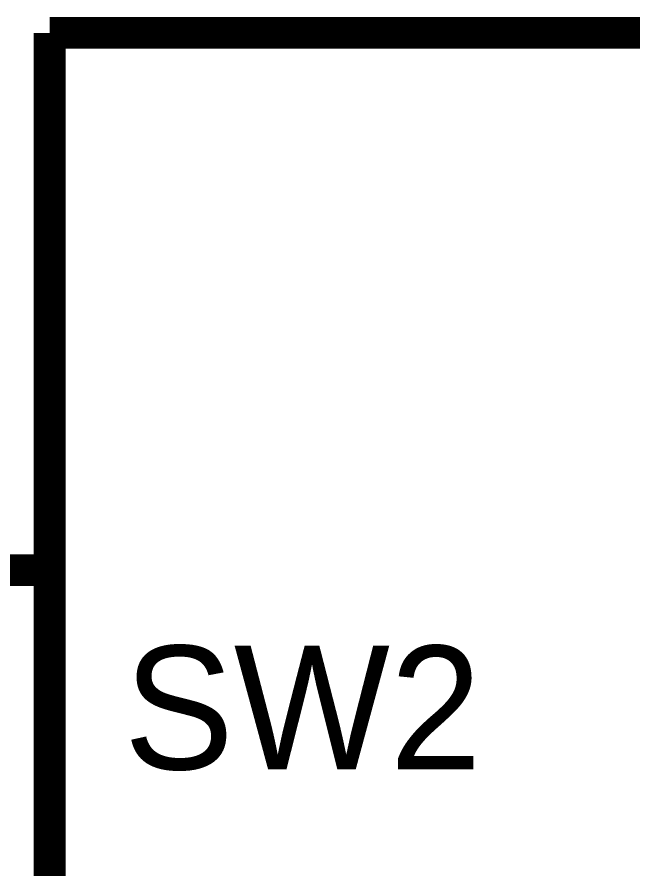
# Model space of a CAD drawing. Header units: inches. Extents: x 0 to 31.5, y 0 to 22.3.
# Drawn here: x 13.1887 to 13.4178, y 12.6887 to 13.0056 of the extents above; entities that cross this region are included whole.
import ezdxf

# ---------------------------------------------------------------- set-up
doc = ezdxf.new("R2010")
doc.units = ezdxf.units.IN
doc.header["$MEASUREMENT"] = 0
doc.layers.add('Sheet', color=255, linetype='Continuous')

msp = doc.modelspace()

# ---------------------------------------------------------------- linework, layer by layer
at = {"layer": 'Sheet'}
for points in [[(13.20079, 12.99972, 0.0118, 0.0118, 0), (13.50049, 12.99972, 0.0118, 0.0118, 0), (14.60056, 12.99972, 0.0118, 0.0118, 0), (15.50025, 12.99972, 0.0118, 0.0118, 0)], [(13.20079, 12.79987, 0.0118, 0.0118, 0), (13.20079, 12.99972, 0.0118, 0.0118, 0)], [(13.20079, 12.8998, 0.0118, 0.0118, 0), (13.20079, 12.79987, 0.0118, 0.0118, 0)], [(13.20079, 12.8998, 0.0118, 0.0118, 0), (13.20079, 12.8395, 0.0118, 0.0118, 0)], [(13.20079, 12.79987, 0.0118, 0.0118, 0), (13.10089, 12.79987, 0.0118, 0.0118, 0)], [(13.20079, 12.79987, 0.0118, 0.0118, 0), (13.20079, 12.59945, 0.0118, 0.0118, 0)], [(13.20079, 12.69995, 0.0118, 0.0118, 0), (13.20079, 12.79987, 0.0118, 0.0118, 0)], [(13.20079, 12.69995, 0.0118, 0.0118, 0), (13.20079, 12.75968, 0.0118, 0.0118, 0)]]:
    msp.add_lwpolyline(points, format="xyseb", dxfattribs=at)

# ---------------------------------------------------------------- texts
msp.add_text('SW2', height=0.045941, dxfattribs=at).set_placement((13.22835, 12.72579))

doc.saveas('drawing.dxf')
